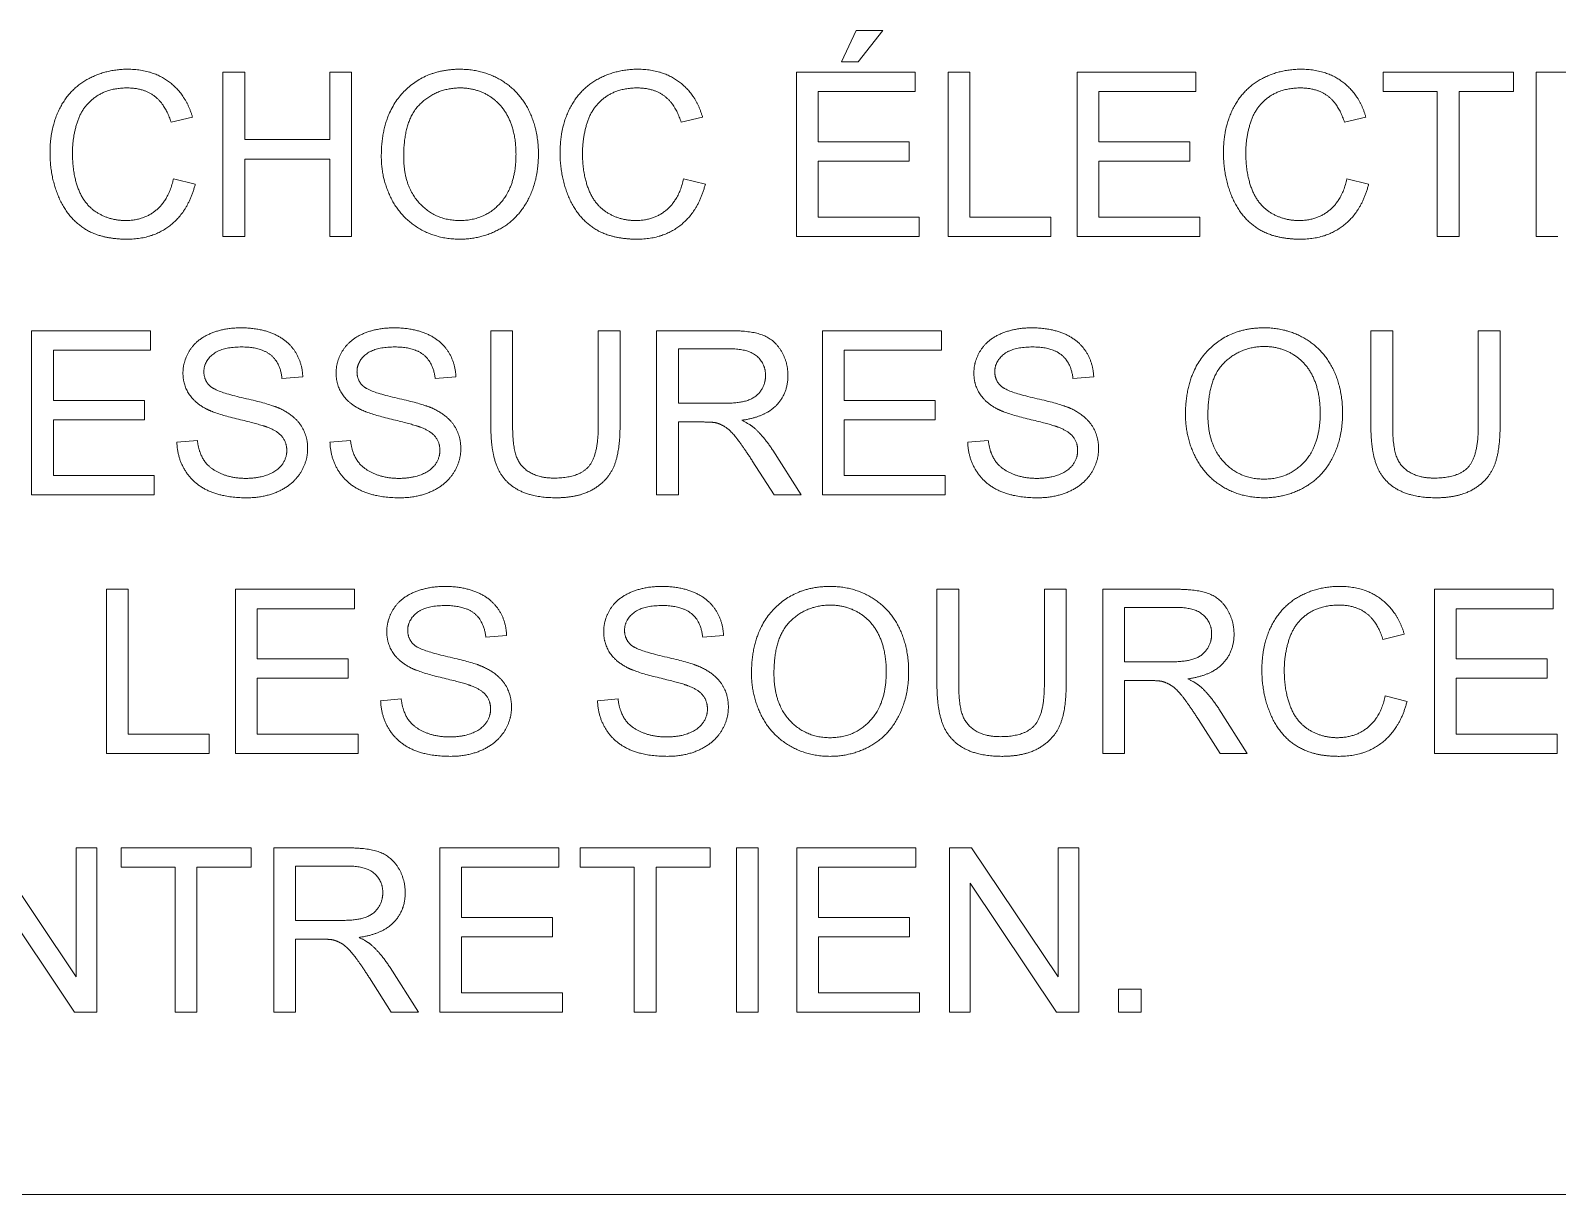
# Model space of a CAD drawing. Extents: x -76427 to 292734, y -42117 to 131250.
# Drawn here: x 14099.71 to 14132.25, y -38330.8 to -38306.01 of the extents above; entities that cross this region are included whole.
import ezdxf

# ---------------------------------------------------------------- set-up
doc = ezdxf.new("R2010")
doc.units = 0
doc.header["$LTSCALE"] = 10
doc.layers.add('XFM7P10PV$0$PV-EQ(50K)', color=252, linetype='Continuous', lineweight=9)
doc.layers.add('XFM7P10PV-200K$0$PV-EQ(50K)', color=22, linetype='Continuous', lineweight=9)

# ---------------------------------------------------------------- blocks, each defined once
blk = doc.blocks.new('XFM7P10PV-200K$0$A$Cf6a59fa3')
for p, q in [((2421.392, 462.956), (2421.707, 463.625)), ((2421.707, 463.625), (2422.273, 463.625)), ((2422.273, 463.625), (2421.747, 462.956)), ((2421.747, 462.956), (2421.392, 462.956)), ((2408.211, 462.739), (2408.675, 462.739)), ((2408.211, 459.239), (2408.211, 462.739)), ((2408.675, 462.739), (2408.675, 461.302)), ((2410.489, 461.302), (2410.489, 462.739)), ((2410.489, 462.739), (2410.954, 462.739)), ((2410.954, 462.739), (2410.954, 459.239)), ((2420.429, 462.739), (2422.963, 462.739)), ((2420.429, 459.239), (2420.429, 462.739)), ((2422.963, 462.739), (2422.963, 462.326)), ((2423.662, 462.739), (2424.127, 462.739)), ((2423.662, 459.239), (2423.662, 462.739)), ((2424.127, 462.739), (2424.127, 459.653)), ((2426.41, 462.739), (2428.944, 462.739)), ((2426.41, 459.239), (2426.41, 462.739)), ((2428.944, 462.739), (2428.944, 462.326)), ((2432.933, 462.326), (2432.933, 462.739)), ((2432.933, 462.739), (2435.707, 462.739)), ((2435.707, 462.739), (2435.707, 462.326)), ((2436.19, 462.739), (2437.742, 462.739)), ((2436.19, 459.239), (2436.19, 462.739)), ((2422.963, 462.326), (2420.893, 462.326)), ((2420.893, 462.326), (2420.893, 461.256)), ((2428.944, 462.326), (2426.874, 462.326)), ((2426.874, 462.326), (2426.874, 461.256)), ((2434.085, 462.326), (2432.933, 462.326)), ((2434.085, 459.239), (2434.085, 462.326)), ((2435.707, 462.326), (2434.549, 462.326)), ((2434.549, 462.326), (2434.549, 459.239)), ((2407.563, 461.782), (2407.107, 461.672)), ((2418.431, 461.782), (2417.975, 461.672)), ((2432.564, 461.782), (2432.108, 461.672)), ((2408.675, 461.302), (2410.489, 461.302)), ((2420.893, 461.256), (2422.833, 461.256)), ((2422.833, 461.256), (2422.833, 460.843)), ((2426.874, 461.256), (2428.814, 461.256)), ((2428.814, 461.256), (2428.814, 460.843)), ((2410.489, 460.888), (2408.675, 460.888)), ((2408.675, 460.888), (2408.675, 459.239)), ((2410.489, 459.239), (2410.489, 460.888)), ((2422.833, 460.843), (2420.893, 460.843)), ((2420.893, 460.843), (2420.893, 459.653)), ((2428.814, 460.843), (2426.874, 460.843)), ((2426.874, 460.843), (2426.874, 459.653)), ((2407.157, 460.469), (2407.622, 460.352)), ((2418.026, 460.469), (2418.49, 460.352)), ((2432.159, 460.469), (2432.623, 460.352)), ((2420.893, 459.653), (2423.044, 459.653)), ((2423.044, 459.653), (2423.044, 459.239)), ((2424.127, 459.653), (2425.85, 459.653)), ((2425.85, 459.653), (2425.85, 459.239)), ((2426.874, 459.653), (2429.024, 459.653)), ((2429.024, 459.653), (2429.024, 459.239)), ((2408.675, 459.239), (2408.211, 459.239)), ((2410.954, 459.239), (2410.489, 459.239)), ((2423.044, 459.239), (2420.429, 459.239)), ((2425.85, 459.239), (2423.662, 459.239)), ((2429.024, 459.239), (2426.41, 459.239)), ((2434.549, 459.239), (2434.085, 459.239)), ((2436.654, 459.239), (2436.19, 459.239)), ((2404.135, 457.232), (2406.669, 457.232)), ((2404.135, 453.732), (2404.135, 457.232)), ((2406.669, 457.232), (2406.669, 456.818)), ((2413.92, 455.209), (2413.92, 457.232)), ((2413.92, 457.232), (2414.384, 457.232)), ((2414.384, 457.232), (2414.384, 455.212)), ((2416.209, 455.212), (2416.209, 457.232)), ((2416.209, 457.232), (2416.673, 457.232)), ((2416.673, 457.232), (2416.673, 455.209)), ((2417.452, 457.232), (2419.005, 457.232)), ((2417.452, 453.732), (2417.452, 457.232)), ((2420.987, 457.232), (2423.521, 457.232)), ((2420.987, 453.732), (2420.987, 457.232)), ((2423.521, 457.232), (2423.521, 456.818)), ((2432.671, 455.209), (2432.671, 457.232)), ((2432.671, 457.232), (2433.135, 457.232)), ((2433.135, 457.232), (2433.135, 455.212)), ((2434.96, 455.212), (2434.96, 457.232)), ((2434.96, 457.232), (2435.424, 457.232)), ((2435.424, 457.232), (2435.424, 455.209)), ((2406.669, 456.818), (2404.599, 456.818)), ((2404.599, 456.818), (2404.599, 455.748)), ((2417.916, 455.687), (2417.916, 456.845)), ((2417.916, 456.845), (2419.023, 456.845)), ((2423.521, 456.818), (2421.451, 456.818)), ((2421.451, 456.818), (2421.451, 455.748)), ((2409.913, 456.247), (2409.47, 456.212)), ((2413.176, 456.247), (2412.733, 456.212)), ((2426.765, 456.247), (2426.322, 456.212)), ((2404.599, 455.748), (2406.539, 455.748)), ((2406.539, 455.748), (2406.539, 455.335)), ((2418.911, 455.687), (2417.916, 455.687)), ((2421.451, 455.748), (2423.39, 455.748)), ((2423.39, 455.748), (2423.39, 455.335)), ((2406.539, 455.335), (2404.599, 455.335)), ((2404.599, 455.335), (2404.599, 454.145)), ((2418.452, 455.287), (2417.916, 455.287)), ((2417.916, 455.287), (2417.916, 453.732)), ((2423.39, 455.335), (2421.451, 455.335)), ((2421.451, 455.335), (2421.451, 454.145)), ((2407.23, 454.857), (2407.667, 454.895)), ((2410.492, 454.857), (2410.93, 454.895)), ((2424.081, 454.857), (2424.519, 454.895)), ((2419.928, 454.684), (2420.533, 453.732)), ((2419.954, 453.732), (2419.49, 454.46)), ((2404.599, 454.145), (2406.749, 454.145)), ((2406.749, 454.145), (2406.749, 453.732)), ((2421.451, 454.145), (2423.601, 454.145)), ((2423.601, 454.145), (2423.601, 453.732)), ((2406.749, 453.732), (2404.135, 453.732)), ((2417.916, 453.732), (2417.452, 453.732)), ((2420.533, 453.732), (2419.954, 453.732)), ((2423.601, 453.732), (2420.987, 453.732)), ((2405.73, 451.724), (2406.194, 451.724)), ((2405.73, 448.224), (2405.73, 451.724)), ((2406.194, 451.724), (2406.194, 448.637)), ((2408.478, 451.724), (2411.012, 451.724)), ((2408.478, 448.224), (2408.478, 451.724)), ((2411.012, 451.724), (2411.012, 451.31)), ((2423.425, 449.701), (2423.425, 451.724)), ((2423.425, 451.724), (2423.889, 451.724)), ((2423.889, 451.724), (2423.889, 449.704)), ((2425.714, 449.704), (2425.714, 451.724)), ((2425.714, 451.724), (2426.178, 451.724)), ((2426.178, 451.724), (2426.178, 449.701)), ((2426.957, 451.724), (2428.51, 451.724)), ((2426.957, 448.224), (2426.957, 451.724)), ((2434.024, 451.724), (2436.558, 451.724)), ((2434.024, 448.224), (2434.024, 451.724)), ((2436.558, 451.724), (2436.558, 451.31)), ((2411.012, 451.31), (2408.942, 451.31)), ((2408.942, 451.31), (2408.942, 450.24)), ((2427.421, 450.179), (2427.421, 451.337)), ((2427.421, 451.337), (2428.528, 451.337)), ((2436.558, 451.31), (2434.488, 451.31)), ((2434.488, 451.31), (2434.488, 450.24)), ((2414.256, 450.739), (2413.813, 450.704)), ((2418.877, 450.739), (2418.434, 450.704)), ((2433.383, 450.766), (2432.927, 450.656)), ((2408.942, 450.24), (2410.882, 450.24)), ((2410.882, 450.24), (2410.882, 449.827)), ((2428.416, 450.179), (2427.421, 450.179)), ((2434.488, 450.24), (2436.427, 450.24)), ((2436.427, 450.24), (2436.427, 449.827)), ((2410.882, 449.827), (2408.942, 449.827)), ((2408.942, 449.827), (2408.942, 448.637)), ((2427.957, 449.779), (2427.421, 449.779)), ((2427.421, 449.779), (2427.421, 448.224)), ((2436.427, 449.827), (2434.488, 449.827)), ((2434.488, 449.827), (2434.488, 448.637)), ((2411.572, 449.349), (2412.01, 449.387)), ((2416.193, 449.349), (2416.63, 449.387)), ((2432.978, 449.453), (2433.442, 449.336)), ((2429.433, 449.176), (2430.038, 448.224)), ((2429.459, 448.224), (2428.995, 448.952)), ((2406.194, 448.637), (2407.918, 448.637)), ((2407.918, 448.637), (2407.918, 448.224)), ((2408.942, 448.637), (2411.092, 448.637)), ((2411.092, 448.637), (2411.092, 448.224)), ((2434.488, 448.637), (2436.638, 448.637)), ((2436.638, 448.637), (2436.638, 448.224)), ((2407.918, 448.224), (2405.73, 448.224)), ((2411.092, 448.224), (2408.478, 448.224)), ((2427.421, 448.224), (2426.957, 448.224)), ((2430.038, 448.224), (2429.459, 448.224)), ((2436.638, 448.224), (2434.024, 448.224)), ((2403.241, 446.216), (2405.082, 443.468)), ((2405.082, 443.468), (2405.082, 446.216)), ((2405.082, 446.216), (2405.525, 446.216)), ((2405.525, 446.216), (2405.525, 442.716)), ((2406.04, 445.802), (2406.04, 446.216)), ((2406.04, 446.216), (2408.814, 446.216)), ((2408.814, 446.216), (2408.814, 445.802)), ((2409.297, 446.216), (2410.85, 446.216)), ((2409.297, 442.716), (2409.297, 446.216)), ((2412.832, 446.216), (2415.366, 446.216)), ((2412.832, 442.716), (2412.832, 446.216)), ((2415.366, 446.216), (2415.366, 445.802)), ((2415.822, 445.802), (2415.822, 446.216)), ((2415.822, 446.216), (2418.596, 446.216)), ((2418.596, 446.216), (2418.596, 445.802)), ((2419.151, 446.216), (2419.616, 446.216)), ((2419.151, 442.716), (2419.151, 446.216)), ((2419.616, 446.216), (2419.616, 442.716)), ((2420.44, 446.216), (2422.974, 446.216)), ((2420.44, 442.716), (2420.44, 446.216)), ((2422.974, 446.216), (2422.974, 445.802)), ((2423.689, 446.216), (2424.164, 446.216)), ((2423.689, 442.716), (2423.689, 446.216)), ((2424.164, 446.216), (2426.005, 443.468)), ((2426.005, 443.468), (2426.005, 446.216)), ((2426.005, 446.216), (2426.447, 446.216)), ((2426.447, 446.216), (2426.447, 442.716)), ((2407.192, 445.802), (2406.04, 445.802)), ((2407.192, 442.716), (2407.192, 445.802)), ((2408.814, 445.802), (2407.656, 445.802)), ((2407.656, 445.802), (2407.656, 442.716)), ((2409.761, 444.671), (2409.761, 445.829)), ((2409.761, 445.829), (2410.868, 445.829)), ((2415.366, 445.802), (2413.296, 445.802)), ((2413.296, 445.802), (2413.296, 444.732)), ((2416.975, 445.802), (2415.822, 445.802)), ((2416.975, 442.716), (2416.975, 445.802)), ((2418.596, 445.802), (2417.439, 445.802)), ((2417.439, 445.802), (2417.439, 442.716)), ((2422.974, 445.802), (2420.904, 445.802)), ((2420.904, 445.802), (2420.904, 444.732)), ((2405.05, 442.716), (2403.209, 445.463)), ((2425.973, 442.716), (2424.132, 445.463)), ((2424.132, 445.463), (2424.132, 442.716)), ((2410.756, 444.671), (2409.761, 444.671)), ((2413.296, 444.732), (2415.235, 444.732)), ((2415.235, 444.732), (2415.235, 444.319)), ((2420.904, 444.732), (2422.843, 444.732)), ((2422.843, 444.732), (2422.843, 444.319)), ((2410.297, 444.271), (2409.761, 444.271)), ((2409.761, 444.271), (2409.761, 442.716)), ((2415.235, 444.319), (2413.296, 444.319)), ((2413.296, 444.319), (2413.296, 443.129)), ((2422.843, 444.319), (2420.904, 444.319)), ((2420.904, 444.319), (2420.904, 443.129)), ((2411.799, 442.716), (2411.335, 443.444)), ((2411.773, 443.668), (2412.378, 442.716)), ((2413.296, 443.129), (2415.446, 443.129)), ((2415.446, 443.129), (2415.446, 442.716)), ((2420.904, 443.129), (2423.054, 443.129)), ((2423.054, 443.129), (2423.054, 442.716)), ((2427.29, 443.204), (2427.779, 443.204)), ((2427.29, 442.716), (2427.29, 443.204)), ((2427.779, 443.204), (2427.779, 442.716)), ((2405.525, 442.716), (2405.05, 442.716)), ((2407.656, 442.716), (2407.192, 442.716)), ((2409.761, 442.716), (2409.297, 442.716)), ((2412.378, 442.716), (2411.799, 442.716)), ((2415.446, 442.716), (2412.832, 442.716)), ((2417.439, 442.716), (2416.975, 442.716)), ((2419.616, 442.716), (2419.151, 442.716)), ((2423.054, 442.716), (2420.44, 442.716)), ((2424.132, 442.716), (2423.689, 442.716)), ((2426.447, 442.716), (2425.973, 442.716)), ((2427.779, 442.716), (2427.29, 442.716)), ((2469.593, 438.833), (2289.593, 438.833))]:
    blk.add_line(p, q)
for points in [[(2404.527, 461.016), (2404.527, 461.563), (2404.946, 462.379), (2405.717, 462.801), (2406.181, 462.801)], [(2406.181, 462.801), (2406.707, 462.801), (2407.422, 462.265), (2407.563, 461.782)], [(2411.586, 460.944), (2411.586, 461.816), (2412.522, 462.801), (2413.261, 462.801)], [(2413.261, 462.801), (2413.747, 462.801), (2414.526, 462.337), (2414.934, 461.51), (2414.934, 460.984)], [(2415.395, 461.016), (2415.395, 461.563), (2415.814, 462.379), (2416.585, 462.801), (2417.049, 462.801)], [(2417.049, 462.801), (2417.575, 462.801), (2418.29, 462.265), (2418.431, 461.782)], [(2429.529, 461.016), (2429.529, 461.563), (2429.947, 462.379), (2430.718, 462.801), (2431.183, 462.801)], [(2431.183, 462.801), (2431.708, 462.801), (2432.423, 462.265), (2432.564, 461.782)], [(2406.17, 462.403), (2405.768, 462.403), (2405.223, 462.017), (2405.005, 461.366), (2405.005, 461.019)], [(2407.107, 461.672), (2406.984, 462.054), (2406.523, 462.403), (2406.17, 462.403)], [(2412.063, 460.939), (2412.063, 461.728), (2412.773, 462.403), (2413.264, 462.403)], [(2413.264, 462.403), (2413.611, 462.403), (2414.168, 462.054), (2414.456, 461.416), (2414.456, 460.989)], [(2417.039, 462.403), (2416.636, 462.403), (2416.092, 462.017), (2415.873, 461.366), (2415.873, 461.019)], [(2417.975, 461.672), (2417.852, 462.054), (2417.391, 462.403), (2417.039, 462.403)], [(2431.172, 462.403), (2430.769, 462.403), (2430.225, 462.017), (2430.006, 461.366), (2430.006, 461.019)], [(2432.108, 461.672), (2431.986, 462.054), (2431.524, 462.403), (2431.172, 462.403)], [(2406.173, 459.181), (2405.608, 459.181), (2404.898, 459.642), (2404.527, 460.515), (2404.527, 461.016)], [(2405.005, 461.019), (2405.005, 460.573), (2405.266, 459.906), (2405.813, 459.578), (2406.133, 459.578)], [(2417.041, 459.181), (2416.476, 459.181), (2415.766, 459.642), (2415.395, 460.515), (2415.395, 461.016)], [(2415.873, 461.019), (2415.873, 460.573), (2416.134, 459.906), (2416.681, 459.578), (2417.001, 459.578)], [(2431.175, 459.181), (2430.609, 459.181), (2429.899, 459.642), (2429.529, 460.515), (2429.529, 461.016)], [(2430.006, 461.019), (2430.006, 460.573), (2430.268, 459.906), (2430.814, 459.578), (2431.135, 459.578)], [(2413.261, 459.181), (2412.765, 459.181), (2411.986, 459.658), (2411.586, 460.483), (2411.586, 460.944)], [(2413.258, 459.578), (2412.744, 459.578), (2412.063, 460.307), (2412.063, 460.939)], [(2414.456, 460.989), (2414.456, 460.312), (2413.781, 459.578), (2413.258, 459.578)], [(2414.934, 460.984), (2414.934, 460.453), (2414.504, 459.613), (2413.715, 459.181), (2413.261, 459.181)], [(2406.133, 459.578), (2406.523, 459.578), (2407.061, 460.026), (2407.157, 460.469)], [(2417.001, 459.578), (2417.391, 459.578), (2417.93, 460.026), (2418.026, 460.469)], [(2431.135, 459.578), (2431.524, 459.578), (2432.063, 460.026), (2432.159, 460.469)], [(2407.622, 460.352), (2407.475, 459.781), (2406.72, 459.181), (2406.173, 459.181)], [(2418.49, 460.352), (2418.343, 459.781), (2417.588, 459.181), (2417.041, 459.181)], [(2432.623, 460.352), (2432.476, 459.781), (2431.721, 459.181), (2431.175, 459.181)], [(2407.36, 456.327), (2407.36, 456.594), (2407.662, 457.053), (2408.241, 457.293), (2408.595, 457.293)], [(2408.595, 457.293), (2408.985, 457.293), (2409.58, 457.042), (2409.903, 456.554), (2409.913, 456.247)], [(2410.623, 456.327), (2410.623, 456.594), (2410.924, 457.053), (2411.503, 457.293), (2411.858, 457.293)], [(2411.858, 457.293), (2412.247, 457.293), (2412.842, 457.042), (2413.165, 456.554), (2413.176, 456.247)], [(2419.005, 457.232), (2419.471, 457.232), (2419.96, 457.042), (2420.25, 456.565), (2420.25, 456.276)], [(2424.212, 456.327), (2424.212, 456.594), (2424.513, 457.053), (2425.092, 457.293), (2425.447, 457.293)], [(2425.447, 457.293), (2425.837, 457.293), (2426.431, 457.042), (2426.754, 456.554), (2426.765, 456.247)], [(2428.72, 455.436), (2428.72, 456.308), (2429.657, 457.293), (2430.396, 457.293)], [(2430.396, 457.293), (2430.881, 457.293), (2431.66, 456.829), (2432.068, 456.002), (2432.068, 455.476)], [(2408.614, 456.885), (2408.193, 456.885), (2407.806, 456.575), (2407.806, 456.359)], [(2409.47, 456.212), (2409.436, 456.546), (2409.02, 456.885), (2408.614, 456.885)], [(2411.877, 456.885), (2411.455, 456.885), (2411.068, 456.575), (2411.068, 456.359)], [(2412.733, 456.212), (2412.698, 456.546), (2412.282, 456.885), (2411.877, 456.885)], [(2419.023, 456.845), (2419.413, 456.845), (2419.773, 456.525), (2419.773, 456.276)], [(2425.466, 456.885), (2425.044, 456.885), (2424.657, 456.575), (2424.657, 456.359)], [(2426.322, 456.212), (2426.287, 456.546), (2425.871, 456.885), (2425.466, 456.885)], [(2429.198, 455.431), (2429.198, 456.22), (2429.907, 456.895), (2430.398, 456.895)], [(2430.398, 456.895), (2430.745, 456.895), (2431.303, 456.546), (2431.591, 455.908), (2431.591, 455.482)], [(2407.856, 455.567), (2407.606, 455.698), (2407.36, 456.087), (2407.36, 456.327)], [(2407.806, 456.359), (2407.806, 456.17), (2407.942, 456.047)], [(2411.119, 455.567), (2410.868, 455.698), (2410.623, 456.087), (2410.623, 456.327)], [(2411.068, 456.359), (2411.068, 456.17), (2411.204, 456.047)], [(2419.773, 456.276), (2419.773, 456.108), (2419.586, 455.818), (2419.229, 455.687), (2418.911, 455.687)], [(2420.25, 456.276), (2420.25, 455.903), (2419.768, 455.393), (2419.266, 455.324)], [(2424.708, 455.567), (2424.457, 455.698), (2424.212, 456.087), (2424.212, 456.327)], [(2424.657, 456.359), (2424.657, 456.17), (2424.794, 456.047)], [(2407.942, 456.047), (2408.078, 455.927), (2409.212, 455.671), (2409.422, 455.575)], [(2411.204, 456.047), (2411.34, 455.927), (2412.474, 455.671), (2412.685, 455.575)], [(2424.794, 456.047), (2424.93, 455.927), (2426.063, 455.671), (2426.274, 455.575)], [(2409.161, 455.175), (2409.02, 455.231), (2408.051, 455.463), (2407.856, 455.567)], [(2409.422, 455.575), (2409.726, 455.433), (2410.017, 455.001), (2410.017, 454.721)], [(2412.423, 455.175), (2412.282, 455.231), (2411.314, 455.463), (2411.119, 455.567)], [(2412.685, 455.575), (2412.989, 455.433), (2413.28, 455.001), (2413.28, 454.721)], [(2426.013, 455.175), (2425.871, 455.231), (2424.903, 455.463), (2424.708, 455.567)], [(2426.274, 455.575), (2426.578, 455.433), (2426.869, 455.001), (2426.869, 454.721)], [(2431.591, 455.482), (2431.591, 454.804), (2430.916, 454.07), (2430.393, 454.07)], [(2432.068, 455.476), (2432.068, 454.945), (2431.639, 454.105), (2430.849, 453.673), (2430.396, 453.673)], [(2409.572, 454.681), (2409.572, 454.847), (2409.382, 455.092), (2409.161, 455.175)], [(2412.834, 454.681), (2412.834, 454.847), (2412.645, 455.092), (2412.423, 455.175)], [(2415.305, 453.673), (2414.814, 453.673), (2414.187, 454.012), (2413.92, 454.655), (2413.92, 455.209)], [(2414.384, 455.212), (2414.384, 454.759), (2414.552, 454.326), (2414.966, 454.092), (2415.265, 454.092)], [(2415.265, 454.092), (2415.774, 454.092), (2416.209, 454.556), (2416.209, 455.212)], [(2416.673, 455.209), (2416.673, 454.681), (2416.436, 454.062), (2415.811, 453.673), (2415.305, 453.673)], [(2418.711, 455.271), (2418.631, 455.287), (2418.452, 455.287)], [(2419.49, 454.46), (2419.287, 454.775), (2419.026, 455.108), (2418.818, 455.244), (2418.711, 455.271)], [(2419.266, 455.324), (2419.447, 455.236), (2419.544, 455.151)], [(2419.544, 455.151), (2419.746, 454.964), (2419.928, 454.684)], [(2426.423, 454.681), (2426.423, 454.847), (2426.234, 455.092), (2426.013, 455.175)], [(2430.396, 453.673), (2429.899, 453.673), (2429.121, 454.15), (2428.72, 454.975), (2428.72, 455.436)], [(2430.393, 454.07), (2429.878, 454.07), (2429.198, 454.799), (2429.198, 455.431)], [(2434.056, 453.673), (2433.565, 453.673), (2432.938, 454.012), (2432.671, 454.655), (2432.671, 455.209)], [(2433.135, 455.212), (2433.135, 454.759), (2433.303, 454.326), (2433.717, 454.092), (2434.016, 454.092)], [(2434.016, 454.092), (2434.525, 454.092), (2434.96, 454.556), (2434.96, 455.212)], [(2435.424, 455.209), (2435.424, 454.681), (2435.187, 454.062), (2434.563, 453.673), (2434.056, 453.673)], [(2408.723, 453.673), (2408.246, 453.673), (2407.606, 453.95), (2407.24, 454.505), (2407.23, 454.857)], [(2407.667, 454.895), (2407.699, 454.631), (2407.926, 454.294), (2408.403, 454.086), (2408.702, 454.086)], [(2411.986, 453.673), (2411.508, 453.673), (2410.868, 453.95), (2410.503, 454.505), (2410.492, 454.857)], [(2410.93, 454.895), (2410.962, 454.631), (2411.188, 454.294), (2411.666, 454.086), (2411.965, 454.086)], [(2425.575, 453.673), (2425.098, 453.673), (2424.457, 453.95), (2424.092, 454.505), (2424.081, 454.857)], [(2424.519, 454.895), (2424.551, 454.631), (2424.778, 454.294), (2425.255, 454.086), (2425.554, 454.086)], [(2408.702, 454.086), (2408.966, 454.086), (2409.374, 454.244), (2409.572, 454.518), (2409.572, 454.681)], [(2410.017, 454.721), (2410.017, 454.441), (2409.697, 453.948), (2409.097, 453.673), (2408.723, 453.673)], [(2411.965, 454.086), (2412.229, 454.086), (2412.637, 454.244), (2412.834, 454.518), (2412.834, 454.681)], [(2413.28, 454.721), (2413.28, 454.441), (2412.96, 453.948), (2412.359, 453.673), (2411.986, 453.673)], [(2425.554, 454.086), (2425.818, 454.086), (2426.226, 454.244), (2426.423, 454.518), (2426.423, 454.681)], [(2426.869, 454.721), (2426.869, 454.441), (2426.549, 453.948), (2425.949, 453.673), (2425.575, 453.673)], [(2411.703, 450.819), (2411.703, 451.086), (2412.005, 451.545), (2412.584, 451.785), (2412.938, 451.785)], [(2412.938, 451.785), (2413.328, 451.785), (2413.923, 451.534), (2414.246, 451.046), (2414.256, 450.739)], [(2416.324, 450.819), (2416.324, 451.086), (2416.625, 451.545), (2417.204, 451.785), (2417.559, 451.785)], [(2417.559, 451.785), (2417.948, 451.785), (2418.543, 451.534), (2418.866, 451.046), (2418.877, 450.739)], [(2419.474, 449.928), (2419.474, 450.801), (2420.411, 451.785), (2421.149, 451.785)], [(2421.149, 451.785), (2421.635, 451.785), (2422.414, 451.321), (2422.822, 450.494), (2422.822, 449.968)], [(2428.51, 451.724), (2428.976, 451.724), (2429.465, 451.534), (2429.755, 451.057), (2429.755, 450.769)], [(2430.348, 450), (2430.348, 450.547), (2430.766, 451.363), (2431.537, 451.785), (2432.002, 451.785)], [(2432.002, 451.785), (2432.527, 451.785), (2433.242, 451.249), (2433.383, 450.766)], [(2412.957, 451.377), (2412.536, 451.377), (2412.149, 451.067), (2412.149, 450.851)], [(2413.813, 450.704), (2413.779, 451.038), (2413.363, 451.377), (2412.957, 451.377)], [(2417.577, 451.377), (2417.156, 451.377), (2416.769, 451.067), (2416.769, 450.851)], [(2418.434, 450.704), (2418.399, 451.038), (2417.983, 451.377), (2417.577, 451.377)], [(2419.952, 449.923), (2419.952, 450.712), (2420.661, 451.387), (2421.152, 451.387)], [(2421.152, 451.387), (2421.499, 451.387), (2422.056, 451.038), (2422.345, 450.4), (2422.345, 449.974)], [(2428.528, 451.337), (2428.918, 451.337), (2429.278, 451.017), (2429.278, 450.769)], [(2431.991, 451.387), (2431.588, 451.387), (2431.044, 451.001), (2430.825, 450.35), (2430.825, 450.003)], [(2432.927, 450.656), (2432.805, 451.038), (2432.343, 451.387), (2431.991, 451.387)], [(2412.199, 450.059), (2411.949, 450.19), (2411.703, 450.579), (2411.703, 450.819)], [(2412.149, 450.851), (2412.149, 450.662), (2412.285, 450.539)], [(2416.82, 450.059), (2416.569, 450.19), (2416.324, 450.579), (2416.324, 450.819)], [(2416.769, 450.851), (2416.769, 450.662), (2416.905, 450.539)], [(2429.278, 450.769), (2429.278, 450.6), (2429.091, 450.31), (2428.734, 450.179), (2428.416, 450.179)], [(2429.755, 450.769), (2429.755, 450.395), (2429.273, 449.886), (2428.771, 449.816)], [(2412.285, 450.539), (2412.421, 450.419), (2413.555, 450.163), (2413.765, 450.067)], [(2416.905, 450.539), (2417.041, 450.419), (2418.175, 450.163), (2418.386, 450.067)], [(2413.504, 449.667), (2413.363, 449.723), (2412.394, 449.955), (2412.199, 450.059)], [(2413.765, 450.067), (2414.069, 449.926), (2414.36, 449.493), (2414.36, 449.213)], [(2418.124, 449.667), (2417.983, 449.723), (2417.015, 449.955), (2416.82, 450.059)], [(2418.386, 450.067), (2418.69, 449.926), (2418.981, 449.493), (2418.981, 449.213)], [(2422.345, 449.974), (2422.345, 449.296), (2421.67, 448.562), (2421.147, 448.562)], [(2422.822, 449.968), (2422.822, 449.437), (2422.393, 448.597), (2421.603, 448.165), (2421.149, 448.165)], [(2431.994, 448.165), (2431.428, 448.165), (2430.718, 448.626), (2430.348, 449.499), (2430.348, 450)], [(2430.825, 450.003), (2430.825, 449.557), (2431.087, 448.89), (2431.633, 448.562), (2431.954, 448.562)], [(2413.915, 449.173), (2413.915, 449.339), (2413.725, 449.584), (2413.504, 449.667)], [(2418.535, 449.173), (2418.535, 449.339), (2418.346, 449.584), (2418.124, 449.667)], [(2421.149, 448.165), (2420.653, 448.165), (2419.874, 448.642), (2419.474, 449.467), (2419.474, 449.928)], [(2421.147, 448.562), (2420.632, 448.562), (2419.952, 449.291), (2419.952, 449.923)], [(2424.81, 448.165), (2424.319, 448.165), (2423.692, 448.504), (2423.425, 449.147), (2423.425, 449.701)], [(2423.889, 449.704), (2423.889, 449.251), (2424.057, 448.818), (2424.471, 448.584), (2424.77, 448.584)], [(2424.77, 448.584), (2425.279, 448.584), (2425.714, 449.048), (2425.714, 449.704)], [(2426.178, 449.701), (2426.178, 449.173), (2425.941, 448.554), (2425.316, 448.165), (2424.81, 448.165)], [(2428.216, 449.763), (2428.136, 449.779), (2427.957, 449.779)], [(2428.995, 448.952), (2428.792, 449.267), (2428.531, 449.6), (2428.323, 449.736), (2428.216, 449.763)], [(2428.771, 449.816), (2428.952, 449.728), (2429.048, 449.643)], [(2429.048, 449.643), (2429.251, 449.456), (2429.433, 449.176)], [(2413.066, 448.165), (2412.589, 448.165), (2411.949, 448.442), (2411.583, 448.997), (2411.572, 449.349)], [(2412.01, 449.387), (2412.042, 449.123), (2412.269, 448.786), (2412.746, 448.578), (2413.045, 448.578)], [(2417.687, 448.165), (2417.209, 448.165), (2416.569, 448.442), (2416.204, 448.997), (2416.193, 449.349)], [(2416.63, 449.387), (2416.662, 449.123), (2416.889, 448.786), (2417.367, 448.578), (2417.665, 448.578)], [(2431.954, 448.562), (2432.343, 448.562), (2432.882, 449.011), (2432.978, 449.453)], [(2433.442, 449.336), (2433.295, 448.765), (2432.54, 448.165), (2431.994, 448.165)], [(2413.045, 448.578), (2413.309, 448.578), (2413.717, 448.736), (2413.915, 449.011), (2413.915, 449.173)], [(2414.36, 449.213), (2414.36, 448.933), (2414.04, 448.44), (2413.44, 448.165), (2413.066, 448.165)], [(2417.665, 448.578), (2417.93, 448.578), (2418.338, 448.736), (2418.535, 449.011), (2418.535, 449.173)], [(2418.981, 449.213), (2418.981, 448.933), (2418.661, 448.44), (2418.06, 448.165), (2417.687, 448.165)], [(2410.85, 446.216), (2411.316, 446.216), (2411.805, 446.026), (2412.095, 445.549), (2412.095, 445.261)], [(2410.868, 445.829), (2411.258, 445.829), (2411.618, 445.509), (2411.618, 445.261)], [(2411.618, 445.261), (2411.618, 445.092), (2411.431, 444.802), (2411.074, 444.671), (2410.756, 444.671)], [(2412.095, 445.261), (2412.095, 444.887), (2411.613, 444.378), (2411.111, 444.308)], [(2410.556, 444.255), (2410.476, 444.271), (2410.297, 444.271)], [(2411.335, 443.444), (2411.132, 443.759), (2410.871, 444.092), (2410.663, 444.228), (2410.556, 444.255)], [(2411.111, 444.308), (2411.292, 444.22), (2411.388, 444.135)], [(2411.388, 444.135), (2411.591, 443.948), (2411.773, 443.668)]]:
    blk.add_open_spline(points, degree=2)
blk = doc.blocks.new('XFM7P10PV-200K')
at = {"layer": 'XFM7P10PV-200K$0$PV-EQ(50K)'}
blk.add_blockref('XFM7P10PV-200K$0$A$Cf6a59fa3', (11695.6, -38769.632), dxfattribs=at)
blk = doc.blocks.new('XFM7P10PV$0$A$Cf6a59fa3')
for p, q in [((2421.392, 462.956), (2421.707, 463.625)), ((2421.707, 463.625), (2422.273, 463.625)), ((2422.273, 463.625), (2421.747, 462.956)), ((2421.747, 462.956), (2421.392, 462.956)), ((2408.211, 462.739), (2408.675, 462.739)), ((2408.211, 459.239), (2408.211, 462.739)), ((2408.675, 462.739), (2408.675, 461.302)), ((2410.489, 461.302), (2410.489, 462.739)), ((2410.489, 462.739), (2410.954, 462.739)), ((2410.954, 462.739), (2410.954, 459.239)), ((2420.429, 462.739), (2422.963, 462.739)), ((2420.429, 459.239), (2420.429, 462.739)), ((2422.963, 462.739), (2422.963, 462.326)), ((2423.662, 462.739), (2424.127, 462.739)), ((2423.662, 459.239), (2423.662, 462.739)), ((2424.127, 462.739), (2424.127, 459.653)), ((2426.41, 462.739), (2428.944, 462.739)), ((2426.41, 459.239), (2426.41, 462.739)), ((2428.944, 462.739), (2428.944, 462.326)), ((2432.933, 462.326), (2432.933, 462.739)), ((2432.933, 462.739), (2435.707, 462.739)), ((2435.707, 462.739), (2435.707, 462.326)), ((2436.19, 462.739), (2437.742, 462.739)), ((2436.19, 459.239), (2436.19, 462.739)), ((2422.963, 462.326), (2420.893, 462.326)), ((2420.893, 462.326), (2420.893, 461.256)), ((2428.944, 462.326), (2426.874, 462.326)), ((2426.874, 462.326), (2426.874, 461.256)), ((2434.085, 462.326), (2432.933, 462.326)), ((2434.085, 459.239), (2434.085, 462.326)), ((2435.707, 462.326), (2434.549, 462.326)), ((2434.549, 462.326), (2434.549, 459.239)), ((2407.563, 461.782), (2407.107, 461.672)), ((2418.431, 461.782), (2417.975, 461.672)), ((2432.564, 461.782), (2432.108, 461.672)), ((2408.675, 461.302), (2410.489, 461.302)), ((2420.893, 461.256), (2422.833, 461.256)), ((2422.833, 461.256), (2422.833, 460.843)), ((2426.874, 461.256), (2428.814, 461.256)), ((2428.814, 461.256), (2428.814, 460.843)), ((2410.489, 460.888), (2408.675, 460.888)), ((2408.675, 460.888), (2408.675, 459.239)), ((2410.489, 459.239), (2410.489, 460.888)), ((2422.833, 460.843), (2420.893, 460.843)), ((2420.893, 460.843), (2420.893, 459.653)), ((2428.814, 460.843), (2426.874, 460.843)), ((2426.874, 460.843), (2426.874, 459.653)), ((2407.157, 460.469), (2407.622, 460.352)), ((2418.026, 460.469), (2418.49, 460.352)), ((2432.159, 460.469), (2432.623, 460.352)), ((2420.893, 459.653), (2423.044, 459.653)), ((2423.044, 459.653), (2423.044, 459.239)), ((2424.127, 459.653), (2425.85, 459.653)), ((2425.85, 459.653), (2425.85, 459.239)), ((2426.874, 459.653), (2429.024, 459.653)), ((2429.024, 459.653), (2429.024, 459.239)), ((2408.675, 459.239), (2408.211, 459.239)), ((2410.954, 459.239), (2410.489, 459.239)), ((2423.044, 459.239), (2420.429, 459.239)), ((2425.85, 459.239), (2423.662, 459.239)), ((2429.024, 459.239), (2426.41, 459.239)), ((2434.549, 459.239), (2434.085, 459.239)), ((2436.654, 459.239), (2436.19, 459.239)), ((2404.135, 457.232), (2406.669, 457.232)), ((2404.135, 453.732), (2404.135, 457.232)), ((2406.669, 457.232), (2406.669, 456.818)), ((2413.92, 455.209), (2413.92, 457.232)), ((2413.92, 457.232), (2414.384, 457.232)), ((2414.384, 457.232), (2414.384, 455.212)), ((2416.209, 455.212), (2416.209, 457.232)), ((2416.209, 457.232), (2416.673, 457.232)), ((2416.673, 457.232), (2416.673, 455.209)), ((2417.452, 457.232), (2419.005, 457.232)), ((2417.452, 453.732), (2417.452, 457.232)), ((2420.987, 457.232), (2423.521, 457.232)), ((2420.987, 453.732), (2420.987, 457.232)), ((2423.521, 457.232), (2423.521, 456.818)), ((2432.671, 455.209), (2432.671, 457.232)), ((2432.671, 457.232), (2433.135, 457.232)), ((2433.135, 457.232), (2433.135, 455.212)), ((2434.96, 455.212), (2434.96, 457.232)), ((2434.96, 457.232), (2435.424, 457.232)), ((2435.424, 457.232), (2435.424, 455.209)), ((2406.669, 456.818), (2404.599, 456.818)), ((2404.599, 456.818), (2404.599, 455.748)), ((2417.916, 455.687), (2417.916, 456.845)), ((2417.916, 456.845), (2419.023, 456.845)), ((2423.521, 456.818), (2421.451, 456.818)), ((2421.451, 456.818), (2421.451, 455.748)), ((2409.913, 456.247), (2409.47, 456.212)), ((2413.176, 456.247), (2412.733, 456.212)), ((2426.765, 456.247), (2426.322, 456.212)), ((2404.599, 455.748), (2406.539, 455.748)), ((2406.539, 455.748), (2406.539, 455.335)), ((2418.911, 455.687), (2417.916, 455.687)), ((2421.451, 455.748), (2423.39, 455.748)), ((2423.39, 455.748), (2423.39, 455.335)), ((2406.539, 455.335), (2404.599, 455.335)), ((2404.599, 455.335), (2404.599, 454.145)), ((2418.452, 455.287), (2417.916, 455.287)), ((2417.916, 455.287), (2417.916, 453.732)), ((2423.39, 455.335), (2421.451, 455.335)), ((2421.451, 455.335), (2421.451, 454.145)), ((2407.23, 454.857), (2407.667, 454.895)), ((2410.492, 454.857), (2410.93, 454.895)), ((2424.081, 454.857), (2424.519, 454.895)), ((2419.928, 454.684), (2420.533, 453.732)), ((2419.954, 453.732), (2419.49, 454.46)), ((2404.599, 454.145), (2406.749, 454.145)), ((2406.749, 454.145), (2406.749, 453.732)), ((2421.451, 454.145), (2423.601, 454.145)), ((2423.601, 454.145), (2423.601, 453.732)), ((2406.749, 453.732), (2404.135, 453.732)), ((2417.916, 453.732), (2417.452, 453.732)), ((2420.533, 453.732), (2419.954, 453.732)), ((2423.601, 453.732), (2420.987, 453.732)), ((2405.73, 451.724), (2406.194, 451.724)), ((2405.73, 448.224), (2405.73, 451.724)), ((2406.194, 451.724), (2406.194, 448.637)), ((2408.478, 451.724), (2411.012, 451.724)), ((2408.478, 448.224), (2408.478, 451.724)), ((2411.012, 451.724), (2411.012, 451.31)), ((2423.425, 449.701), (2423.425, 451.724)), ((2423.425, 451.724), (2423.889, 451.724)), ((2423.889, 451.724), (2423.889, 449.704)), ((2425.714, 449.704), (2425.714, 451.724)), ((2425.714, 451.724), (2426.178, 451.724)), ((2426.178, 451.724), (2426.178, 449.701)), ((2426.957, 451.724), (2428.51, 451.724)), ((2426.957, 448.224), (2426.957, 451.724)), ((2434.024, 451.724), (2436.558, 451.724)), ((2434.024, 448.224), (2434.024, 451.724)), ((2436.558, 451.724), (2436.558, 451.31)), ((2411.012, 451.31), (2408.942, 451.31)), ((2408.942, 451.31), (2408.942, 450.24)), ((2427.421, 450.179), (2427.421, 451.337)), ((2427.421, 451.337), (2428.528, 451.337)), ((2436.558, 451.31), (2434.488, 451.31)), ((2434.488, 451.31), (2434.488, 450.24)), ((2414.256, 450.739), (2413.813, 450.704)), ((2418.877, 450.739), (2418.434, 450.704)), ((2433.383, 450.766), (2432.927, 450.656)), ((2408.942, 450.24), (2410.882, 450.24)), ((2410.882, 450.24), (2410.882, 449.827)), ((2428.416, 450.179), (2427.421, 450.179)), ((2434.488, 450.24), (2436.427, 450.24)), ((2436.427, 450.24), (2436.427, 449.827)), ((2410.882, 449.827), (2408.942, 449.827)), ((2408.942, 449.827), (2408.942, 448.637)), ((2427.957, 449.779), (2427.421, 449.779)), ((2427.421, 449.779), (2427.421, 448.224)), ((2436.427, 449.827), (2434.488, 449.827)), ((2434.488, 449.827), (2434.488, 448.637)), ((2411.572, 449.349), (2412.01, 449.387)), ((2416.193, 449.349), (2416.63, 449.387)), ((2432.978, 449.453), (2433.442, 449.336)), ((2429.433, 449.176), (2430.038, 448.224)), ((2429.459, 448.224), (2428.995, 448.952)), ((2406.194, 448.637), (2407.918, 448.637)), ((2407.918, 448.637), (2407.918, 448.224)), ((2408.942, 448.637), (2411.092, 448.637)), ((2411.092, 448.637), (2411.092, 448.224)), ((2434.488, 448.637), (2436.638, 448.637)), ((2436.638, 448.637), (2436.638, 448.224)), ((2407.918, 448.224), (2405.73, 448.224)), ((2411.092, 448.224), (2408.478, 448.224)), ((2427.421, 448.224), (2426.957, 448.224)), ((2430.038, 448.224), (2429.459, 448.224)), ((2436.638, 448.224), (2434.024, 448.224)), ((2403.241, 446.216), (2405.082, 443.468)), ((2405.082, 443.468), (2405.082, 446.216)), ((2405.082, 446.216), (2405.525, 446.216)), ((2405.525, 446.216), (2405.525, 442.716)), ((2406.04, 445.802), (2406.04, 446.216)), ((2406.04, 446.216), (2408.814, 446.216)), ((2408.814, 446.216), (2408.814, 445.802)), ((2409.297, 446.216), (2410.85, 446.216)), ((2409.297, 442.716), (2409.297, 446.216)), ((2412.832, 446.216), (2415.366, 446.216)), ((2412.832, 442.716), (2412.832, 446.216)), ((2415.366, 446.216), (2415.366, 445.802)), ((2415.822, 445.802), (2415.822, 446.216)), ((2415.822, 446.216), (2418.596, 446.216)), ((2418.596, 446.216), (2418.596, 445.802)), ((2419.151, 446.216), (2419.616, 446.216)), ((2419.151, 442.716), (2419.151, 446.216)), ((2419.616, 446.216), (2419.616, 442.716)), ((2420.44, 446.216), (2422.974, 446.216)), ((2420.44, 442.716), (2420.44, 446.216)), ((2422.974, 446.216), (2422.974, 445.802)), ((2423.689, 446.216), (2424.164, 446.216)), ((2423.689, 442.716), (2423.689, 446.216)), ((2424.164, 446.216), (2426.005, 443.468)), ((2426.005, 443.468), (2426.005, 446.216)), ((2426.005, 446.216), (2426.447, 446.216)), ((2426.447, 446.216), (2426.447, 442.716)), ((2407.192, 445.802), (2406.04, 445.802)), ((2407.192, 442.716), (2407.192, 445.802)), ((2408.814, 445.802), (2407.656, 445.802)), ((2407.656, 445.802), (2407.656, 442.716)), ((2409.761, 444.671), (2409.761, 445.829)), ((2409.761, 445.829), (2410.868, 445.829)), ((2415.366, 445.802), (2413.296, 445.802)), ((2413.296, 445.802), (2413.296, 444.732)), ((2416.975, 445.802), (2415.822, 445.802)), ((2416.975, 442.716), (2416.975, 445.802)), ((2418.596, 445.802), (2417.439, 445.802)), ((2417.439, 445.802), (2417.439, 442.716)), ((2422.974, 445.802), (2420.904, 445.802)), ((2420.904, 445.802), (2420.904, 444.732)), ((2405.05, 442.716), (2403.209, 445.463)), ((2425.973, 442.716), (2424.132, 445.463)), ((2424.132, 445.463), (2424.132, 442.716)), ((2410.756, 444.671), (2409.761, 444.671)), ((2413.296, 444.732), (2415.235, 444.732)), ((2415.235, 444.732), (2415.235, 444.319)), ((2420.904, 444.732), (2422.843, 444.732)), ((2422.843, 444.732), (2422.843, 444.319)), ((2410.297, 444.271), (2409.761, 444.271)), ((2409.761, 444.271), (2409.761, 442.716)), ((2415.235, 444.319), (2413.296, 444.319)), ((2413.296, 444.319), (2413.296, 443.129)), ((2422.843, 444.319), (2420.904, 444.319)), ((2420.904, 444.319), (2420.904, 443.129)), ((2411.799, 442.716), (2411.335, 443.444)), ((2411.773, 443.668), (2412.378, 442.716)), ((2413.296, 443.129), (2415.446, 443.129)), ((2415.446, 443.129), (2415.446, 442.716)), ((2420.904, 443.129), (2423.054, 443.129)), ((2423.054, 443.129), (2423.054, 442.716)), ((2427.29, 443.204), (2427.779, 443.204)), ((2427.29, 442.716), (2427.29, 443.204)), ((2427.779, 443.204), (2427.779, 442.716)), ((2405.525, 442.716), (2405.05, 442.716)), ((2407.656, 442.716), (2407.192, 442.716)), ((2409.761, 442.716), (2409.297, 442.716)), ((2412.378, 442.716), (2411.799, 442.716)), ((2415.446, 442.716), (2412.832, 442.716)), ((2417.439, 442.716), (2416.975, 442.716)), ((2419.616, 442.716), (2419.151, 442.716)), ((2423.054, 442.716), (2420.44, 442.716)), ((2424.132, 442.716), (2423.689, 442.716)), ((2426.447, 442.716), (2425.973, 442.716)), ((2427.779, 442.716), (2427.29, 442.716)), ((2469.593, 438.833), (2289.593, 438.833))]:
    blk.add_line(p, q)
for points in [[(2404.527, 461.016), (2404.527, 461.563), (2404.946, 462.379), (2405.717, 462.801), (2406.181, 462.801)], [(2406.181, 462.801), (2406.707, 462.801), (2407.422, 462.265), (2407.563, 461.782)], [(2411.586, 460.944), (2411.586, 461.816), (2412.522, 462.801), (2413.261, 462.801)], [(2413.261, 462.801), (2413.747, 462.801), (2414.526, 462.337), (2414.934, 461.51), (2414.934, 460.984)], [(2415.395, 461.016), (2415.395, 461.563), (2415.814, 462.379), (2416.585, 462.801), (2417.049, 462.801)], [(2417.049, 462.801), (2417.575, 462.801), (2418.29, 462.265), (2418.431, 461.782)], [(2429.529, 461.016), (2429.529, 461.563), (2429.947, 462.379), (2430.718, 462.801), (2431.183, 462.801)], [(2431.183, 462.801), (2431.708, 462.801), (2432.423, 462.265), (2432.564, 461.782)], [(2406.17, 462.403), (2405.768, 462.403), (2405.223, 462.017), (2405.005, 461.366), (2405.005, 461.019)], [(2407.107, 461.672), (2406.984, 462.054), (2406.523, 462.403), (2406.17, 462.403)], [(2412.063, 460.939), (2412.063, 461.728), (2412.773, 462.403), (2413.264, 462.403)], [(2413.264, 462.403), (2413.611, 462.403), (2414.168, 462.054), (2414.456, 461.416), (2414.456, 460.989)], [(2417.039, 462.403), (2416.636, 462.403), (2416.092, 462.017), (2415.873, 461.366), (2415.873, 461.019)], [(2417.975, 461.672), (2417.852, 462.054), (2417.391, 462.403), (2417.039, 462.403)], [(2431.172, 462.403), (2430.769, 462.403), (2430.225, 462.017), (2430.006, 461.366), (2430.006, 461.019)], [(2432.108, 461.672), (2431.986, 462.054), (2431.524, 462.403), (2431.172, 462.403)], [(2406.173, 459.181), (2405.608, 459.181), (2404.898, 459.642), (2404.527, 460.515), (2404.527, 461.016)], [(2405.005, 461.019), (2405.005, 460.573), (2405.266, 459.906), (2405.813, 459.578), (2406.133, 459.578)], [(2417.041, 459.181), (2416.476, 459.181), (2415.766, 459.642), (2415.395, 460.515), (2415.395, 461.016)], [(2415.873, 461.019), (2415.873, 460.573), (2416.134, 459.906), (2416.681, 459.578), (2417.001, 459.578)], [(2431.175, 459.181), (2430.609, 459.181), (2429.899, 459.642), (2429.529, 460.515), (2429.529, 461.016)], [(2430.006, 461.019), (2430.006, 460.573), (2430.268, 459.906), (2430.814, 459.578), (2431.135, 459.578)], [(2413.261, 459.181), (2412.765, 459.181), (2411.986, 459.658), (2411.586, 460.483), (2411.586, 460.944)], [(2413.258, 459.578), (2412.744, 459.578), (2412.063, 460.307), (2412.063, 460.939)], [(2414.456, 460.989), (2414.456, 460.312), (2413.781, 459.578), (2413.258, 459.578)], [(2414.934, 460.984), (2414.934, 460.453), (2414.504, 459.613), (2413.715, 459.181), (2413.261, 459.181)], [(2406.133, 459.578), (2406.523, 459.578), (2407.061, 460.026), (2407.157, 460.469)], [(2417.001, 459.578), (2417.391, 459.578), (2417.93, 460.026), (2418.026, 460.469)], [(2431.135, 459.578), (2431.524, 459.578), (2432.063, 460.026), (2432.159, 460.469)], [(2407.622, 460.352), (2407.475, 459.781), (2406.72, 459.181), (2406.173, 459.181)], [(2418.49, 460.352), (2418.343, 459.781), (2417.588, 459.181), (2417.041, 459.181)], [(2432.623, 460.352), (2432.476, 459.781), (2431.721, 459.181), (2431.175, 459.181)], [(2407.36, 456.327), (2407.36, 456.594), (2407.662, 457.053), (2408.241, 457.293), (2408.595, 457.293)], [(2408.595, 457.293), (2408.985, 457.293), (2409.58, 457.042), (2409.903, 456.554), (2409.913, 456.247)], [(2410.623, 456.327), (2410.623, 456.594), (2410.924, 457.053), (2411.503, 457.293), (2411.858, 457.293)], [(2411.858, 457.293), (2412.247, 457.293), (2412.842, 457.042), (2413.165, 456.554), (2413.176, 456.247)], [(2419.005, 457.232), (2419.471, 457.232), (2419.96, 457.042), (2420.25, 456.565), (2420.25, 456.276)], [(2424.212, 456.327), (2424.212, 456.594), (2424.513, 457.053), (2425.092, 457.293), (2425.447, 457.293)], [(2425.447, 457.293), (2425.837, 457.293), (2426.431, 457.042), (2426.754, 456.554), (2426.765, 456.247)], [(2428.72, 455.436), (2428.72, 456.308), (2429.657, 457.293), (2430.396, 457.293)], [(2430.396, 457.293), (2430.881, 457.293), (2431.66, 456.829), (2432.068, 456.002), (2432.068, 455.476)], [(2408.614, 456.885), (2408.193, 456.885), (2407.806, 456.575), (2407.806, 456.359)], [(2409.47, 456.212), (2409.436, 456.546), (2409.02, 456.885), (2408.614, 456.885)], [(2411.877, 456.885), (2411.455, 456.885), (2411.068, 456.575), (2411.068, 456.359)], [(2412.733, 456.212), (2412.698, 456.546), (2412.282, 456.885), (2411.877, 456.885)], [(2419.023, 456.845), (2419.413, 456.845), (2419.773, 456.525), (2419.773, 456.276)], [(2425.466, 456.885), (2425.044, 456.885), (2424.657, 456.575), (2424.657, 456.359)], [(2426.322, 456.212), (2426.287, 456.546), (2425.871, 456.885), (2425.466, 456.885)], [(2429.198, 455.431), (2429.198, 456.22), (2429.907, 456.895), (2430.398, 456.895)], [(2430.398, 456.895), (2430.745, 456.895), (2431.303, 456.546), (2431.591, 455.908), (2431.591, 455.482)], [(2407.856, 455.567), (2407.606, 455.698), (2407.36, 456.087), (2407.36, 456.327)], [(2407.806, 456.359), (2407.806, 456.17), (2407.942, 456.047)], [(2411.119, 455.567), (2410.868, 455.698), (2410.623, 456.087), (2410.623, 456.327)], [(2411.068, 456.359), (2411.068, 456.17), (2411.204, 456.047)], [(2419.773, 456.276), (2419.773, 456.108), (2419.586, 455.818), (2419.229, 455.687), (2418.911, 455.687)], [(2420.25, 456.276), (2420.25, 455.903), (2419.768, 455.393), (2419.266, 455.324)], [(2424.708, 455.567), (2424.457, 455.698), (2424.212, 456.087), (2424.212, 456.327)], [(2424.657, 456.359), (2424.657, 456.17), (2424.794, 456.047)], [(2407.942, 456.047), (2408.078, 455.927), (2409.212, 455.671), (2409.422, 455.575)], [(2411.204, 456.047), (2411.34, 455.927), (2412.474, 455.671), (2412.685, 455.575)], [(2424.794, 456.047), (2424.93, 455.927), (2426.063, 455.671), (2426.274, 455.575)], [(2409.161, 455.175), (2409.02, 455.231), (2408.051, 455.463), (2407.856, 455.567)], [(2409.422, 455.575), (2409.726, 455.433), (2410.017, 455.001), (2410.017, 454.721)], [(2412.423, 455.175), (2412.282, 455.231), (2411.314, 455.463), (2411.119, 455.567)], [(2412.685, 455.575), (2412.989, 455.433), (2413.28, 455.001), (2413.28, 454.721)], [(2426.013, 455.175), (2425.871, 455.231), (2424.903, 455.463), (2424.708, 455.567)], [(2426.274, 455.575), (2426.578, 455.433), (2426.869, 455.001), (2426.869, 454.721)], [(2431.591, 455.482), (2431.591, 454.804), (2430.916, 454.07), (2430.393, 454.07)], [(2432.068, 455.476), (2432.068, 454.945), (2431.639, 454.105), (2430.849, 453.673), (2430.396, 453.673)], [(2409.572, 454.681), (2409.572, 454.847), (2409.382, 455.092), (2409.161, 455.175)], [(2412.834, 454.681), (2412.834, 454.847), (2412.645, 455.092), (2412.423, 455.175)], [(2415.305, 453.673), (2414.814, 453.673), (2414.187, 454.012), (2413.92, 454.655), (2413.92, 455.209)], [(2414.384, 455.212), (2414.384, 454.759), (2414.552, 454.326), (2414.966, 454.092), (2415.265, 454.092)], [(2415.265, 454.092), (2415.774, 454.092), (2416.209, 454.556), (2416.209, 455.212)], [(2416.673, 455.209), (2416.673, 454.681), (2416.436, 454.062), (2415.811, 453.673), (2415.305, 453.673)], [(2418.711, 455.271), (2418.631, 455.287), (2418.452, 455.287)], [(2419.49, 454.46), (2419.287, 454.775), (2419.026, 455.108), (2418.818, 455.244), (2418.711, 455.271)], [(2419.266, 455.324), (2419.447, 455.236), (2419.544, 455.151)], [(2419.544, 455.151), (2419.746, 454.964), (2419.928, 454.684)], [(2426.423, 454.681), (2426.423, 454.847), (2426.234, 455.092), (2426.013, 455.175)], [(2430.396, 453.673), (2429.899, 453.673), (2429.121, 454.15), (2428.72, 454.975), (2428.72, 455.436)], [(2430.393, 454.07), (2429.878, 454.07), (2429.198, 454.799), (2429.198, 455.431)], [(2434.056, 453.673), (2433.565, 453.673), (2432.938, 454.012), (2432.671, 454.655), (2432.671, 455.209)], [(2433.135, 455.212), (2433.135, 454.759), (2433.303, 454.326), (2433.717, 454.092), (2434.016, 454.092)], [(2434.016, 454.092), (2434.525, 454.092), (2434.96, 454.556), (2434.96, 455.212)], [(2435.424, 455.209), (2435.424, 454.681), (2435.187, 454.062), (2434.563, 453.673), (2434.056, 453.673)], [(2408.723, 453.673), (2408.246, 453.673), (2407.606, 453.95), (2407.24, 454.505), (2407.23, 454.857)], [(2407.667, 454.895), (2407.699, 454.631), (2407.926, 454.294), (2408.403, 454.086), (2408.702, 454.086)], [(2411.986, 453.673), (2411.508, 453.673), (2410.868, 453.95), (2410.503, 454.505), (2410.492, 454.857)], [(2410.93, 454.895), (2410.962, 454.631), (2411.188, 454.294), (2411.666, 454.086), (2411.965, 454.086)], [(2425.575, 453.673), (2425.098, 453.673), (2424.457, 453.95), (2424.092, 454.505), (2424.081, 454.857)], [(2424.519, 454.895), (2424.551, 454.631), (2424.778, 454.294), (2425.255, 454.086), (2425.554, 454.086)], [(2408.702, 454.086), (2408.966, 454.086), (2409.374, 454.244), (2409.572, 454.518), (2409.572, 454.681)], [(2410.017, 454.721), (2410.017, 454.441), (2409.697, 453.948), (2409.097, 453.673), (2408.723, 453.673)], [(2411.965, 454.086), (2412.229, 454.086), (2412.637, 454.244), (2412.834, 454.518), (2412.834, 454.681)], [(2413.28, 454.721), (2413.28, 454.441), (2412.96, 453.948), (2412.359, 453.673), (2411.986, 453.673)], [(2425.554, 454.086), (2425.818, 454.086), (2426.226, 454.244), (2426.423, 454.518), (2426.423, 454.681)], [(2426.869, 454.721), (2426.869, 454.441), (2426.549, 453.948), (2425.949, 453.673), (2425.575, 453.673)], [(2411.703, 450.819), (2411.703, 451.086), (2412.005, 451.545), (2412.584, 451.785), (2412.938, 451.785)], [(2412.938, 451.785), (2413.328, 451.785), (2413.923, 451.534), (2414.246, 451.046), (2414.256, 450.739)], [(2416.324, 450.819), (2416.324, 451.086), (2416.625, 451.545), (2417.204, 451.785), (2417.559, 451.785)], [(2417.559, 451.785), (2417.948, 451.785), (2418.543, 451.534), (2418.866, 451.046), (2418.877, 450.739)], [(2419.474, 449.928), (2419.474, 450.801), (2420.411, 451.785), (2421.149, 451.785)], [(2421.149, 451.785), (2421.635, 451.785), (2422.414, 451.321), (2422.822, 450.494), (2422.822, 449.968)], [(2428.51, 451.724), (2428.976, 451.724), (2429.465, 451.534), (2429.755, 451.057), (2429.755, 450.769)], [(2430.348, 450), (2430.348, 450.547), (2430.766, 451.363), (2431.537, 451.785), (2432.002, 451.785)], [(2432.002, 451.785), (2432.527, 451.785), (2433.242, 451.249), (2433.383, 450.766)], [(2412.957, 451.377), (2412.536, 451.377), (2412.149, 451.067), (2412.149, 450.851)], [(2413.813, 450.704), (2413.779, 451.038), (2413.363, 451.377), (2412.957, 451.377)], [(2417.577, 451.377), (2417.156, 451.377), (2416.769, 451.067), (2416.769, 450.851)], [(2418.434, 450.704), (2418.399, 451.038), (2417.983, 451.377), (2417.577, 451.377)], [(2419.952, 449.923), (2419.952, 450.712), (2420.661, 451.387), (2421.152, 451.387)], [(2421.152, 451.387), (2421.499, 451.387), (2422.056, 451.038), (2422.345, 450.4), (2422.345, 449.974)], [(2428.528, 451.337), (2428.918, 451.337), (2429.278, 451.017), (2429.278, 450.769)], [(2431.991, 451.387), (2431.588, 451.387), (2431.044, 451.001), (2430.825, 450.35), (2430.825, 450.003)], [(2432.927, 450.656), (2432.805, 451.038), (2432.343, 451.387), (2431.991, 451.387)], [(2412.199, 450.059), (2411.949, 450.19), (2411.703, 450.579), (2411.703, 450.819)], [(2412.149, 450.851), (2412.149, 450.662), (2412.285, 450.539)], [(2416.82, 450.059), (2416.569, 450.19), (2416.324, 450.579), (2416.324, 450.819)], [(2416.769, 450.851), (2416.769, 450.662), (2416.905, 450.539)], [(2429.278, 450.769), (2429.278, 450.6), (2429.091, 450.31), (2428.734, 450.179), (2428.416, 450.179)], [(2429.755, 450.769), (2429.755, 450.395), (2429.273, 449.886), (2428.771, 449.816)], [(2412.285, 450.539), (2412.421, 450.419), (2413.555, 450.163), (2413.765, 450.067)], [(2416.905, 450.539), (2417.041, 450.419), (2418.175, 450.163), (2418.386, 450.067)], [(2413.504, 449.667), (2413.363, 449.723), (2412.394, 449.955), (2412.199, 450.059)], [(2413.765, 450.067), (2414.069, 449.926), (2414.36, 449.493), (2414.36, 449.213)], [(2418.124, 449.667), (2417.983, 449.723), (2417.015, 449.955), (2416.82, 450.059)], [(2418.386, 450.067), (2418.69, 449.926), (2418.981, 449.493), (2418.981, 449.213)], [(2422.345, 449.974), (2422.345, 449.296), (2421.67, 448.562), (2421.147, 448.562)], [(2422.822, 449.968), (2422.822, 449.437), (2422.393, 448.597), (2421.603, 448.165), (2421.149, 448.165)], [(2431.994, 448.165), (2431.428, 448.165), (2430.718, 448.626), (2430.348, 449.499), (2430.348, 450)], [(2430.825, 450.003), (2430.825, 449.557), (2431.087, 448.89), (2431.633, 448.562), (2431.954, 448.562)], [(2413.915, 449.173), (2413.915, 449.339), (2413.725, 449.584), (2413.504, 449.667)], [(2418.535, 449.173), (2418.535, 449.339), (2418.346, 449.584), (2418.124, 449.667)], [(2421.149, 448.165), (2420.653, 448.165), (2419.874, 448.642), (2419.474, 449.467), (2419.474, 449.928)], [(2421.147, 448.562), (2420.632, 448.562), (2419.952, 449.291), (2419.952, 449.923)], [(2424.81, 448.165), (2424.319, 448.165), (2423.692, 448.504), (2423.425, 449.147), (2423.425, 449.701)], [(2423.889, 449.704), (2423.889, 449.251), (2424.057, 448.818), (2424.471, 448.584), (2424.77, 448.584)], [(2424.77, 448.584), (2425.279, 448.584), (2425.714, 449.048), (2425.714, 449.704)], [(2426.178, 449.701), (2426.178, 449.173), (2425.941, 448.554), (2425.316, 448.165), (2424.81, 448.165)], [(2428.216, 449.763), (2428.136, 449.779), (2427.957, 449.779)], [(2428.995, 448.952), (2428.792, 449.267), (2428.531, 449.6), (2428.323, 449.736), (2428.216, 449.763)], [(2428.771, 449.816), (2428.952, 449.728), (2429.048, 449.643)], [(2429.048, 449.643), (2429.251, 449.456), (2429.433, 449.176)], [(2413.066, 448.165), (2412.589, 448.165), (2411.949, 448.442), (2411.583, 448.997), (2411.572, 449.349)], [(2412.01, 449.387), (2412.042, 449.123), (2412.269, 448.786), (2412.746, 448.578), (2413.045, 448.578)], [(2417.687, 448.165), (2417.209, 448.165), (2416.569, 448.442), (2416.204, 448.997), (2416.193, 449.349)], [(2416.63, 449.387), (2416.662, 449.123), (2416.889, 448.786), (2417.367, 448.578), (2417.665, 448.578)], [(2431.954, 448.562), (2432.343, 448.562), (2432.882, 449.011), (2432.978, 449.453)], [(2433.442, 449.336), (2433.295, 448.765), (2432.54, 448.165), (2431.994, 448.165)], [(2413.045, 448.578), (2413.309, 448.578), (2413.717, 448.736), (2413.915, 449.011), (2413.915, 449.173)], [(2414.36, 449.213), (2414.36, 448.933), (2414.04, 448.44), (2413.44, 448.165), (2413.066, 448.165)], [(2417.665, 448.578), (2417.93, 448.578), (2418.338, 448.736), (2418.535, 449.011), (2418.535, 449.173)], [(2418.981, 449.213), (2418.981, 448.933), (2418.661, 448.44), (2418.06, 448.165), (2417.687, 448.165)], [(2410.85, 446.216), (2411.316, 446.216), (2411.805, 446.026), (2412.095, 445.549), (2412.095, 445.261)], [(2410.868, 445.829), (2411.258, 445.829), (2411.618, 445.509), (2411.618, 445.261)], [(2411.618, 445.261), (2411.618, 445.092), (2411.431, 444.802), (2411.074, 444.671), (2410.756, 444.671)], [(2412.095, 445.261), (2412.095, 444.887), (2411.613, 444.378), (2411.111, 444.308)], [(2410.556, 444.255), (2410.476, 444.271), (2410.297, 444.271)], [(2411.335, 443.444), (2411.132, 443.759), (2410.871, 444.092), (2410.663, 444.228), (2410.556, 444.255)], [(2411.111, 444.308), (2411.292, 444.22), (2411.388, 444.135)], [(2411.388, 444.135), (2411.591, 443.948), (2411.773, 443.668)]]:
    blk.add_open_spline(points, degree=2)
blk = doc.blocks.new('XFM7P10PV')
at = {"layer": 'XFM7P10PV$0$PV-EQ(50K)'}
blk.add_blockref('XFM7P10PV$0$A$Cf6a59fa3', (11695.6, -38769.632), dxfattribs=at)

msp = doc.modelspace()

# ---------------------------------------------------------------- block references
for name in ['XFM7P10PV', 'XFM7P10PV-200K']:
    msp.add_blockref(name, (0, 0))

doc.saveas('drawing.dxf')
